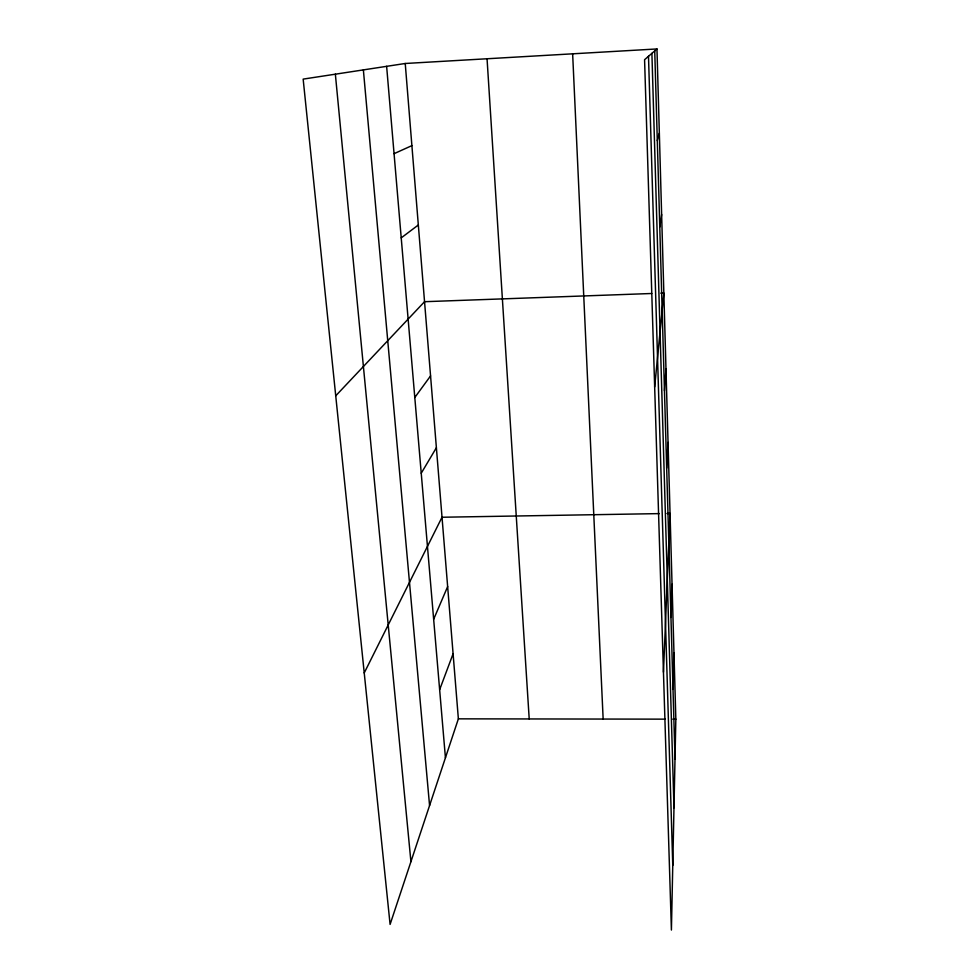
<?xml version="1.0" encoding="UTF-8"?>
<svg xmlns="http://www.w3.org/2000/svg" width="979" height="979" viewBox="0 0 979 979"><rect width="100%" height="100%" fill="white"/><g stroke="black" fill="none" stroke-linecap="round" stroke-linejoin="round"><path stroke-width="1.47" d="M675.84 719.161L671.41 930.05L644.574 59.707L656.97 48.95L675.84 719.161L672.818 719.149M673.014 689.4L673.98 652.797M670.958 617.468L672.047 584.255M663.456 672.132L670.052 513.437L667.005 513.486M666.675 468.133L668.045 442.398M664.46 390.621L665.977 368.973M654.657 386.938L663.848 293.051L660.825 293.162M659.773 227.018L661.633 214.499M657.301 140.609L659.344 133.181M405.233 63.488L458.368 718.843L390.095 924.409L303.16 79.115L405.233 63.488L656.97 48.95M439.644 689.681L453.093 653.776M433.66 619.254L447.648 586.605M364.225 672.952L442.018 517.242L659.369 513.608M421.239 473.224L436.389 447.721M414.802 397.498L430.564 375.912M335.724 395.834L424.543 301.703L651.757 293.492M401.219 237.885L418.327 224.986M394.06 153.679L411.89 145.626M458.368 718.843L665.243 719.149M335.356 74.184L410.923 861.679M363.368 69.888L429.573 805.546M386.632 66.327L445.433 757.783M487.052 58.764L529.211 718.953M572.642 53.821L603.15 719.051M654.731 50.896L675.008 758.921M651.904 53.343L673.98 807.81M648.502 56.292L672.769 865.436"/></g></svg>
